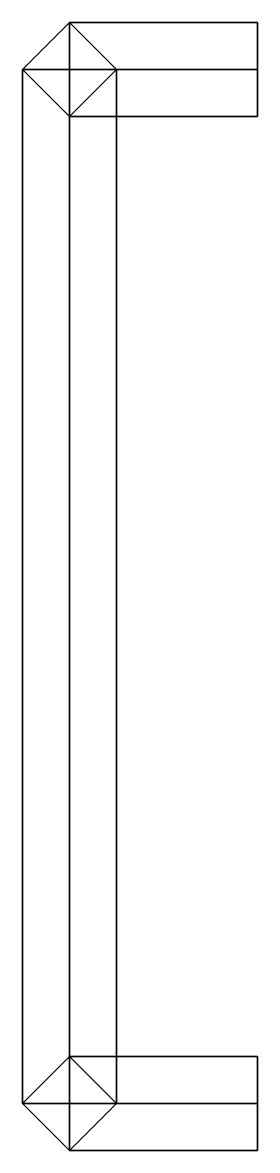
# Model space of a CAD drawing. Extents: x -2 to -1.9, y 0.71 to 1.19.
import ezdxf

# ---------------------------------------------------------------- set-up
doc = ezdxf.new("R2010")
doc.units = 0
doc.layers.add('LADDER', color=6, linetype='CONTINUOUS')

msp = doc.modelspace()

# ---------------------------------------------------------------- linework, layer by layer
at = {"layer": 'LADDER'}
for points in [[(-2, 1.17, 1.15), (-1.98, 1.19, 1.13), (-1.98, 1.19, 0.79), (-2, 1.17, 0.81)], [(-2, 1.17, 0.81), (-1.98, 1.19, 0.79), (-1.98, 0.71, 0.79), (-2, 0.73, 0.81)], [(-1.9, 1.17, 1.15), (-1.9, 1.19, 1.13), (-1.98, 1.19, 1.13), (-2, 1.17, 1.15)], [(-1.98, 1.19, 1.13), (-1.96, 1.17, 1.11), (-1.96, 1.17, 0.81), (-1.98, 1.19, 0.79)], [(-1.98, 1.19, 0.79), (-1.96, 1.17, 0.81), (-1.96, 0.73, 0.81), (-1.98, 0.71, 0.79)], [(-1.9, 1.19, 1.13), (-1.9, 1.17, 1.11), (-1.96, 1.17, 1.11), (-1.98, 1.19, 1.13)], [(-1.98, 1.15, 1.13), (-2, 1.17, 1.15), (-2, 1.17, 0.81), (-1.98, 1.15, 0.83)], [(-1.98, 1.15, 0.83), (-2, 1.17, 0.81), (-2, 0.73, 0.81), (-1.98, 0.75, 0.83)], [(-1.9, 1.15, 1.13), (-1.9, 1.17, 1.15), (-2, 1.17, 1.15), (-1.98, 1.15, 1.13)], [(-1.98, 1.15, 1.04), (-2, 1.17, 1.02), (-2, 0.73, 1.02), (-1.98, 0.75, 1.04)], [(-2, 1.17, 1.02), (-1.98, 1.15, 1), (-1.98, 0.75, 1), (-2, 0.73, 1.02)], [(-1.96, 1.17, 1.11), (-1.98, 1.15, 1.13), (-1.98, 1.15, 0.83), (-1.96, 1.17, 0.81)], [(-1.96, 1.17, 0.81), (-1.98, 1.15, 0.83), (-1.98, 0.75, 0.83), (-1.96, 0.73, 0.81)], [(-1.9, 1.17, 1.11), (-1.9, 1.15, 1.13), (-1.98, 1.15, 1.13), (-1.96, 1.17, 1.11)], [(-1.98, 1.15, 1), (-1.96, 1.17, 1.02), (-1.96, 0.73, 1.02), (-1.98, 0.75, 1)], [(-1.96, 1.17, 1.02), (-1.98, 1.15, 1.04), (-1.98, 0.75, 1.04), (-1.96, 0.73, 1.02)], [(-2, 0.73, 1.15), (-1.98, 0.75, 1.13), (-1.98, 0.75, 0.83), (-2, 0.73, 0.81)], [(-1.9, 0.73, 1.15), (-1.9, 0.75, 1.13), (-1.98, 0.75, 1.13), (-2, 0.73, 1.15)], [(-1.98, 0.75, 1.13), (-1.96, 0.73, 1.11), (-1.96, 0.73, 0.81), (-1.98, 0.75, 0.83)], [(-1.9, 0.75, 1.13), (-1.9, 0.73, 1.11), (-1.96, 0.73, 1.11), (-1.98, 0.75, 1.13)], [(-1.98, 0.71, 1.13), (-2, 0.73, 1.15), (-2, 0.73, 0.81), (-1.98, 0.71, 0.79)], [(-1.9, 0.71, 1.13), (-1.9, 0.73, 1.15), (-2, 0.73, 1.15), (-1.98, 0.71, 1.13)], [(-1.96, 0.73, 1.11), (-1.98, 0.71, 1.13), (-1.98, 0.71, 0.79), (-1.96, 0.73, 0.81)], [(-1.9, 0.73, 1.11), (-1.9, 0.71, 1.13), (-1.98, 0.71, 1.13), (-1.96, 0.73, 1.11)]]:
    msp.add_3dface(points, dxfattribs=at)

doc.saveas('drawing.dxf')
